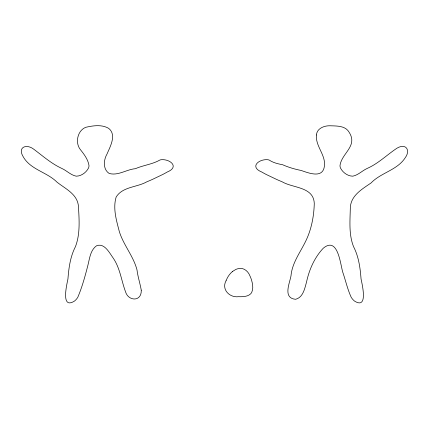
<?xml version="1.0" encoding="UTF-8"?>
<svg xmlns="http://www.w3.org/2000/svg" width="429" height="429" viewBox="0 0 429 429"><rect width="100%" height="100%" fill="white"/><g stroke="black" fill="none" stroke-linecap="round" stroke-linejoin="round"><path stroke-width="0.64" d="M226.003 280.802C221.294 289.548 229.649 297.887 238.594 296.686A39.098 39.098 0 0 0 241.527 296.712C244.653 296.589 248.107 296.198 250.504 293.967A6.462 6.462 0 0 0 251.748 292.294C253.491 288.513 252.692 284.143 251.614 280.293A31.864 31.864 0 0 0 249.909 275.858C248.128 270.989 243.061 266.924 237.709 268.79A12.607 12.607 0 0 0 235.719 269.503L232.674 271.375M226.088 280.829A21.353 21.353 0 0 1 232.652 271.348M141.259 290.176C141.726 302.016 128.212 301.292 125.515 291.715C121.294 280.4 120.082 267.884 112.956 257.727C109.282 252.568 104.311 242.696 96.563 245.769C90.262 250.171 89.618 258.735 87.822 265.589C85.081 276.308 82.105 287.146 77.778 297.318A15.347 15.347 0 0 1 74.485 301.072C60.682 309.754 66.742 284.856 67.948 278.952C68.785 267.852 70.281 256.719 75.44 246.664C80.282 234.052 79.199 220.05 78.475 206.821C77.826 194.251 65.508 188.932 56.955 182.111C46.82 171.949 30.148 169.632 22.984 156.349C17.6 147.217 26.249 143.704 33.382 148.938C42.568 155.77 51.164 163.524 61.69 168.377C66.726 170.597 70.721 175.112 76.223 176.18C81.381 176.131 86.213 172.506 88.53 168.018A6.183 6.183 0 0 0 88.975 165.374C87.988 159.454 84.207 154.402 80.534 149.812C74.834 143.061 77.376 130.496 85.811 127.295C93.2 125.611 101.834 124.313 108.682 128.368C116.881 134.915 110.178 146.562 106.96 154.134C103.55 159.99 102.799 169.31 109.132 173.439C118.093 176.029 126.555 169.412 135.403 168.694C143.377 165.186 152.284 164.366 159.856 160.044A6.344 6.344 0 0 1 161.476 159.701C170.104 158.977 179.74 166.924 167.203 172.04A122.426 122.426 0 0 1 162.773 174.469L152.338 179.456A262.462 262.462 0 0 1 146.798 181.826C136.894 187.435 122.592 186.577 116.157 197.024C112.72 208.365 116.441 220.404 119.321 231.542C123.498 245.125 133.462 256.145 137.007 269.943C137.843 276.812 140.079 283.387 141.259 290.176M316.446 134.979C315.315 146.203 325.858 154.901 324.415 166.002C323.016 178.845 308.794 173.075 301.19 170.469C294.793 169.187 288.583 167.396 282.614 164.736C277.879 163.84 273.214 162.757 269.144 160.044A6.344 6.344 0 0 0 267.524 159.701C258.896 158.977 249.26 166.924 261.797 172.04A122.426 122.426 0 0 0 266.227 174.469L276.662 179.456A262.462 262.462 0 0 0 282.202 181.826C293.189 188.261 313.594 186.663 314.275 203.426C313.942 216.548 311.341 229.896 305.437 241.715C299.994 252.761 292.069 263.181 290.996 275.836C289.618 283.43 282.647 298.182 295.613 299.292C303.137 297.453 304.778 288.358 306.553 281.96C309.218 269.589 314.516 257.518 323.257 248.23C337.864 236.041 340.272 263.771 342.75 272.163C345.629 280.512 347.506 289.302 351.222 297.318A15.347 15.347 0 0 0 354.515 301.072C368.318 309.754 362.258 284.856 361.052 278.952C360.215 267.852 358.719 256.719 353.56 246.664C348.739 234.572 350.026 221.166 350.305 208.43C350.391 195.785 361.894 189.243 371.053 182.969C380.984 172.597 397.136 170.216 405.185 157.818C410.805 150.236 405.936 142.862 397.034 148.155C387.044 154.751 378.442 163.46 367.31 168.377C362.274 170.597 358.279 175.112 352.777 176.18C347.619 176.131 342.787 172.506 340.47 168.018A6.183 6.183 0 0 1 340.025 165.374C341.768 153.089 358.022 146.117 349.168 132.314C345.361 125.509 336.583 126.04 329.88 125.767C324.179 125.633 316.875 128.416 316.446 134.979"/></g></svg>
